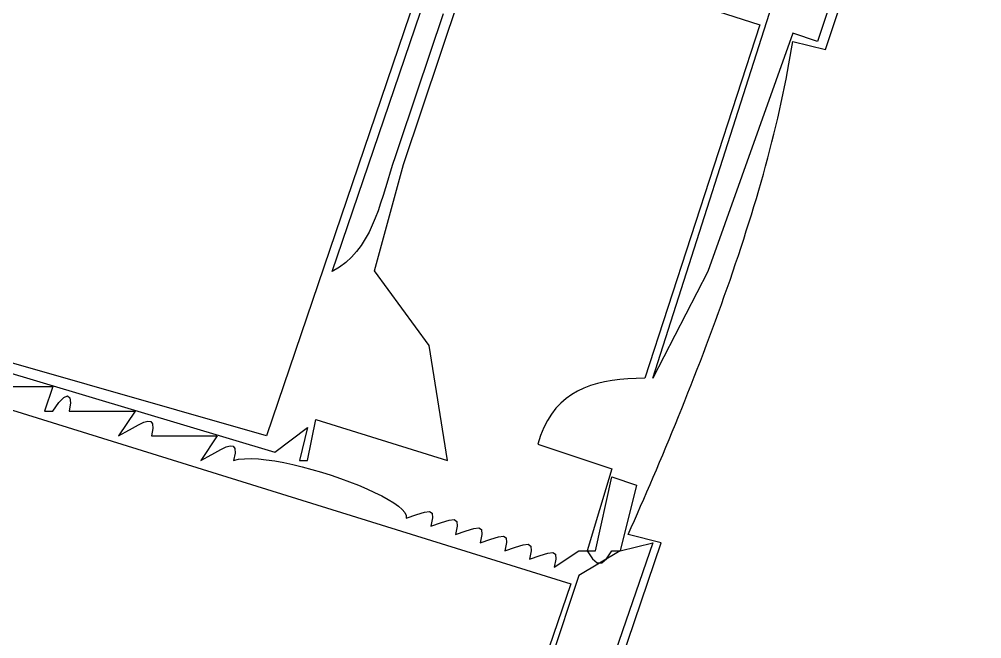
# Model space of a CAD drawing. Header units: metres. Extents: x 63 to 1153, y 57 to 743.
# Drawn here: x 387.9 to 505, y 406.3 to 481.7 of the extents above; entities that cross this region are included whole.
import ezdxf

# ---------------------------------------------------------------- set-up
doc = ezdxf.new("R2010")
doc.units = ezdxf.units.M

msp = doc.modelspace()

# ---------------------------------------------------------------- linework, layer by layer
for p, q in [((426, 451), (459, 548)), ((456, 543), (418, 431)), ((504, 536), (485, 479)), ((486, 478), (505, 535)), ((434.6667, 464), (444, 492)), ((444, 492), (478, 481)), ((465, 438), (480, 485)), ((439.1633, 481.3903), (438.8401, 480.4239)), ((439.4862, 482.3568), (439.1633, 481.3903)), ((438.8401, 480.4239), (438.5165, 479.4577)), ((478, 481), (464, 438)), ((438.5165, 479.4577), (438.1927, 478.4915)), ((482, 480), (471.6667, 451)), ((481.8594, 478.0907), (482, 479)), ((485, 479), (482, 480)), ((482, 479), (486, 478)), ((438.1927, 478.4915), (437.8686, 477.5254)), ((481.7092, 477.1752), (481.8594, 478.0907)), ((437.5443, 476.5593), (437.2199, 475.5933)), ((437.8686, 477.5254), (437.5443, 476.5593)), ((481.5496, 476.2536), (481.7092, 477.1752)), ((437.2199, 475.5933), (436.8954, 474.6273)), ((481.3807, 475.3262), (481.5496, 476.2536)), ((436.8954, 474.6273), (436.5709, 473.6614)), ((481.0161, 473.4549), (481.2028, 474.3932)), ((481.2028, 474.3932), (481.3807, 475.3262)), ((436.5709, 473.6614), (436.2463, 472.6955)), ((480.8207, 472.5116), (481.0161, 473.4549)), ((436.2463, 472.6955), (435.9218, 471.7295)), ((480.6168, 471.5633), (480.8207, 472.5116)), ((435.5974, 470.7635), (435.2732, 469.7975)), ((435.9218, 471.7295), (435.5974, 470.7635)), ((480.4047, 470.6105), (480.6168, 471.5633)), ((435.2732, 469.7975), (434.9491, 468.8315)), ((479.9564, 468.692), (480.1845, 469.6533)), ((480.1845, 469.6533), (480.4047, 470.6105)), ((434.9491, 468.8315), (434.6253, 467.8654)), ((479.7207, 467.7268), (479.9564, 468.692)), ((434.6253, 467.8654), (434.3017, 466.8992)), ((479.4774, 466.7579), (479.7207, 467.7268)), ((434.3017, 466.8992), (433.9785, 465.9329)), ((479.2268, 465.7857), (479.4774, 466.7579)), ((433.6557, 464.9665), (433.3333, 464)), ((433.9785, 465.9329), (433.6557, 464.9665)), ((478.9691, 464.8103), (479.2268, 465.7857)), ((431.1211, 451.0895), (434.6667, 464)), ((433.3333, 464), (433.032, 463.066)), ((478.4331, 462.8509), (478.7045, 463.8319)), ((478.7045, 463.8319), (478.9691, 464.8103)), ((433.032, 463.066), (432.7429, 462.1257)), ((478.1553, 461.8675), (478.4331, 462.8509)), ((432.7429, 462.1257), (432.4589, 461.1838)), ((477.871, 460.8819), (478.1553, 461.8675)), ((432.1729, 460.2451), (431.8777, 459.3146)), ((432.4589, 461.1838), (432.1729, 460.2451)), ((477.5806, 459.8943), (477.871, 460.8819)), ((431.8777, 459.3146), (431.5663, 458.3971)), ((477.2843, 458.905), (477.5806, 459.8943)), ((431.5663, 458.3971), (431.2317, 457.4974)), ((476.6745, 456.9222), (476.9822, 457.9142)), ((476.9822, 457.9142), (477.2843, 458.905)), ((430.8666, 456.6203), (430.464, 455.7707)), ((431.2317, 457.4974), (430.8666, 456.6203)), ((476.3614, 455.9292), (476.6745, 456.9222)), ((430.464, 455.7707), (430.0168, 454.9534)), ((476.0431, 454.9354), (476.3614, 455.9292)), ((430.0168, 454.9534), (429.5179, 454.1733)), ((475.7198, 453.9412), (476.0431, 454.9354)), ((428.9603, 453.4352), (428.3367, 452.744)), ((429.5179, 454.1733), (428.9603, 453.4352)), ((475.3917, 452.9467), (475.7198, 453.9412)), ((427.6402, 452.1045), (426.8637, 451.5215)), ((428.3367, 452.744), (427.6402, 452.1045)), ((474.7219, 450.9578), (475.059, 451.9521)), ((475.059, 451.9521), (475.3917, 452.9467)), ((426.8637, 451.5215), (426, 451)), ((437.7716, 441.9962), (431.1211, 451.0895)), ((471.6667, 451), (465, 438)), ((474.3805, 449.9639), (474.7219, 450.9578)), ((474.0351, 448.9708), (474.3805, 449.9639)), ((473.6859, 447.9785), (474.0351, 448.9708)), ((473.333, 446.9875), (473.6859, 447.9785)), ((472.9766, 445.9978), (473.333, 446.9875)), ((418, 431), (369, 445)), ((472.2543, 444.0238), (472.617, 445.0098)), ((472.617, 445.0098), (472.9766, 445.9978)), ((369, 444), (419, 429)), ((471.8887, 443.0398), (472.2543, 444.0238)), ((471.5204, 442.0583), (471.8887, 443.0398)), ((440, 428), (437.7716, 441.9962)), ((471.1496, 441.0794), (471.5204, 442.0583)), ((365, 441), (455, 413)), ((470.7765, 440.1033), (471.1496, 441.0794)), ((470.0241, 438.1608), (470.4012, 439.1304)), ((470.4012, 439.1304), (470.7765, 440.1033)), ((461.9602, 437.927), (460.984, 437.844)), ((462.966, 437.9776), (461.9602, 437.927)), ((464, 438), (462.966, 437.9776)), ((469.6452, 437.1948), (470.0241, 438.1608)), ((384, 437), (392, 437)), ((392, 437), (391, 434)), ((456.6053, 436.8039), (455.8411, 436.4429)), ((457.4087, 437.1086), (456.6053, 436.8039)), ((458.25, 437.3609), (457.4087, 437.1086)), ((459.1273, 437.5649), (458.25, 437.3609)), ((460.0392, 437.7246), (459.1273, 437.5649)), ((460.984, 437.844), (460.0392, 437.7246)), ((469.2648, 436.2326), (469.6452, 437.1948)), ((392.732, 435.0684), (393.3442, 435.6808)), ((393.3442, 435.6808), (393.8068, 435.8587)), ((393.8068, 435.8587), (394.0901, 435.6236)), ((394.0901, 435.6236), (394.1644, 434.9968)), ((455.118, 436.0216), (454.4374, 435.536)), ((455.8411, 436.4429), (455.118, 436.0216)), ((468.883, 435.2745), (469.2648, 436.2326)), ((392, 434), (392.732, 435.0684)), ((394.1644, 434.9968), (394, 434)), ((453.8009, 434.982), (453.2103, 434.3558)), ((454.4374, 435.536), (453.8009, 434.982)), ((468.5001, 434.3207), (468.883, 435.2745)), ((391, 434), (392, 434)), ((394, 434), (402, 434)), ((402, 434), (400, 431)), ((452.667, 433.6532), (452.1728, 432.8704)), ((453.2103, 434.3558), (452.667, 433.6532)), ((467.7316, 432.4271), (468.1162, 433.3715)), ((468.1162, 433.3715), (468.5001, 434.3207)), ((401.711, 431.9331), (402.4443, 432.34)), ((402.4443, 432.34), (403.072, 432.6448)), ((403.072, 432.6448), (403.5764, 432.8007)), ((403.5764, 432.8007), (403.9393, 432.7609)), ((403.9393, 432.7609), (404.1428, 432.4787)), ((404.1428, 432.4787), (404.169, 431.9073)), ((423, 428), (424, 433)), ((424, 433), (440, 428)), ((452.1728, 432.8704), (451.7291, 432.0032)), ((467.3463, 431.4877), (467.7316, 432.4271)), ((400, 431), (400.8903, 431.4708)), ((400.8903, 431.4708), (401.711, 431.9331)), ((404.169, 431.9073), (404, 431)), ((404, 431), (412, 431)), ((412, 431), (410, 428)), ((419, 429), (423, 432)), ((423, 432), (422, 428)), ((451.3376, 431.0477), (451, 430)), ((451.7291, 432.0032), (451.3376, 431.0477)), ((466.9607, 430.5536), (467.3463, 431.4877)), ((413.072, 429.6448), (413.5764, 429.8007)), ((413.5764, 429.8007), (413.9393, 429.761)), ((413.9393, 429.761), (414.1428, 429.4788)), ((451, 430), (460, 427)), ((466.5749, 429.6249), (466.9607, 430.5536)), ((410.8903, 428.4708), (411.711, 428.9331)), ((411.711, 428.9331), (412.4443, 429.34)), ((412.4443, 429.34), (413.072, 429.6448)), ((414.169, 428.9074), (414, 428)), ((414.1428, 429.4788), (414.169, 428.9074)), ((465.8035, 427.7853), (466.1891, 428.7021)), ((466.1891, 428.7021), (466.5749, 429.6249)), ((410, 428), (410.8903, 428.4708)), ((414, 428), (414.5987, 428.1448)), ((414.5987, 428.1448), (415.307, 428.222)), ((415.307, 428.222), (416.1132, 428.2359)), ((416.1132, 428.2359), (417.0057, 428.1905)), ((417.0057, 428.1905), (417.9727, 428.0902)), ((417.9727, 428.0902), (419.0026, 427.9391)), ((419.0026, 427.9391), (420.0838, 427.7414)), ((420.0838, 427.7414), (421.2045, 427.5013)), ((421.2045, 427.5013), (422.353, 427.223)), ((422, 428), (423, 428)), ((465.4182, 426.8747), (465.8035, 427.7853)), ((422.353, 427.223), (423.5178, 426.9107)), ((423.5178, 426.9107), (424.6872, 426.5686)), ((424.6872, 426.5686), (425.8494, 426.2008)), ((425.8494, 426.2008), (426.9928, 425.8117)), ((460, 427), (457, 417)), ((465.0335, 425.9706), (465.4182, 426.8747)), ((426.9928, 425.8117), (428.1058, 425.4054)), ((428.1058, 425.4054), (429.1766, 424.986)), ((458, 417), (460, 426)), ((460, 426), (463, 425)), ((464.2667, 424.1827), (464.6496, 425.0732)), ((464.6496, 425.0732), (465.0335, 425.9706)), ((429.1766, 424.986), (430.1936, 424.5578)), ((430.1936, 424.5578), (431.1452, 424.125)), ((431.1452, 424.125), (432.0196, 423.6918)), ((463, 425), (461, 417)), ((463.8849, 423.2995), (464.2667, 424.1827)), ((432.0196, 423.6918), (432.8051, 423.2623)), ((432.8051, 423.2623), (433.4902, 422.8409)), ((433.4902, 422.8409), (434.0632, 422.4316)), ((463.5045, 422.4237), (463.8849, 423.2995)), ((434.0632, 422.4316), (434.5123, 422.0386)), ((434.5123, 422.0386), (434.8259, 421.6662)), ((434.8259, 421.6662), (434.9923, 421.3186)), ((436.2896, 421.44), (437.2269, 421.7304)), ((437.2269, 421.7304), (437.8393, 421.8013)), ((437.8393, 421.8013), (438.154, 421.583)), ((438.154, 421.583), (438.1984, 421.0058)), ((462.7484, 420.6955), (463.1255, 421.5557)), ((463.1255, 421.5557), (463.5045, 422.4237)), ((434.9923, 421.3186), (435, 421)), ((435, 421), (436.2896, 421.44)), ((438.1984, 421.0058), (438, 420)), ((438, 420), (439.2896, 420.44)), ((439.2896, 420.44), (440.2269, 420.7304)), ((440.2269, 420.7304), (440.8393, 420.8013)), ((440.8393, 420.8013), (441.154, 420.583)), ((441.154, 420.583), (441.1984, 420.0058)), ((462.3731, 419.8435), (462.7484, 420.6955)), ((441.1984, 420.0058), (441, 419)), ((441, 419), (442.2896, 419.44)), ((442.2896, 419.44), (443.2269, 419.7304)), ((443.2269, 419.7304), (443.8393, 419.8013)), ((443.8393, 419.8013), (444.154, 419.583)), ((444.154, 419.583), (444.1984, 419.0058)), ((462, 419), (462.3731, 419.8435)), ((409.6559, 251), (466, 418)), ((444.1984, 419.0058), (444, 418)), ((444, 418), (445.2896, 418.44)), ((465, 418), (444.3333, 358)), ((445.2896, 418.44), (446.2269, 418.7303)), ((446.2269, 418.7303), (446.8393, 418.8012)), ((446.8393, 418.8012), (447.154, 418.583)), ((447.1984, 418.0058), (447, 417)), ((447.154, 418.583), (447.1984, 418.0058)), ((461, 417), (465, 418)), ((466, 418), (462, 419)), ((447, 417), (448.2896, 417.44)), ((448.2896, 417.44), (449.2269, 417.7303)), ((449.2269, 417.7303), (449.8393, 417.8012)), ((449.8393, 417.8012), (450.154, 417.583)), ((450.1984, 417.0058), (450, 416)), ((450.154, 417.583), (450.1984, 417.0058)), ((453, 415), (456, 417)), ((456, 417), (457, 417)), ((461, 417), (456, 414)), ((457, 417), (457.6364, 416.0371)), ((457, 417), (458, 417)), ((459.3635, 416.0371), (460, 417)), ((460, 417), (461, 417)), ((450, 416), (451.2896, 416.44)), ((451.2896, 416.44), (452.227, 416.7304)), ((452.227, 416.7304), (452.8393, 416.8013)), ((452.8393, 416.8013), (453.154, 416.583)), ((453.1985, 416.0058), (453, 415)), ((453.154, 416.583), (453.1985, 416.0058)), ((457.6364, 416.0371), (458.2182, 415.5556)), ((458.7817, 415.5556), (459.3635, 416.0371)), ((458.2182, 415.5556), (458.7817, 415.5556)), ((456, 414), (434.3333, 349)), ((455, 413), (392, 227))]:
    msp.add_line(p, q)

doc.saveas('drawing.dxf')
